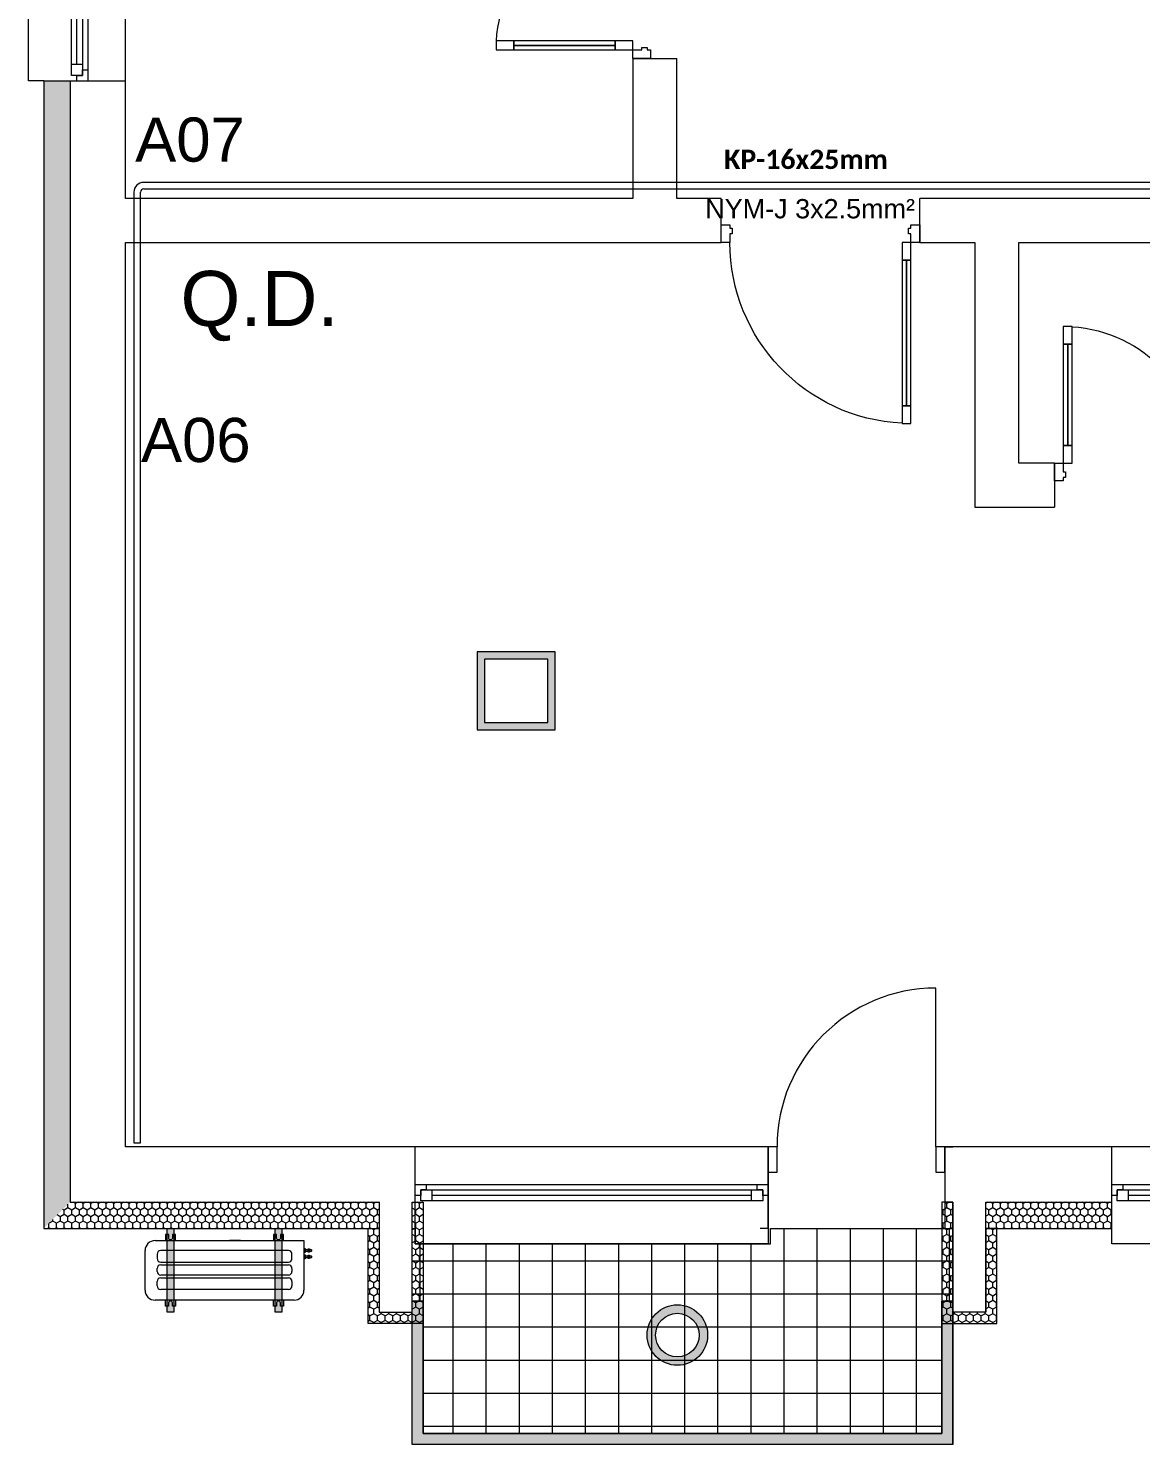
# Model space of a CAD drawing. Header units: millimetres. Extents: x 2795058 to 2855058, y -67651 to -26651.
# Drawn here: x 2803878 to 2808920, y -56559 to -50137 of the extents above; entities that cross this region are included whole.
import ezdxf

# ---------------------------------------------------------------- set-up
doc = ezdxf.new("R2010")
doc.units = ezdxf.units.MM
doc.header["$MEASUREMENT"] = 0
for name, color, linetype, lineweight in [('00E-Ndriqimi elektrike_Pen_No__60', 230, 'Continuous', 0), ('0_Pen_No__80', 3, 'Continuous', 0), ('Annotation - Text_Pen_No__82_Pen_No__7', 7, 'Continuous', 0), ('Exterior walls_Pen_No__60', 230, 'Continuous', 0), ('Structural - Bearing_Pen_No__19', 255, 'Continuous', 0), ('Structural - Bearing_Pen_No__6', 5, 'Continuous', 0), ('Structural - Bearing_Pen_No__82_Pen_No__80', 3, 'Continuous', 0)]:
    doc.layers.add(name, color=color, linetype=linetype, lineweight=lineweight)
doc.layers.add('0_muret e jashtme', color=7, linetype='Continuous')
doc.layers.add('Exterior walls', color=7, linetype='Continuous')
for name, color, linetype, lineweight, true_color in [('0_muret e jashtme_Pen_No__82', 7, 'Continuous', 0, 0xaaaaaa), ('ARCHICAD Doors_Pen_No__82', 7, 'Continuous', 0, 0xaaaaaa), ('ARCHICAD Windows_Pen_No__82', 7, 'Continuous', 0, 0xaaaaaa), ('Exterior walls_Pen_No__119_Pen_No__163', 7, 'Continuous', 0, 0xe8e8e8), ('Exterior walls_Pen_No__119_Pen_No__204', 7, 'Continuous', 0, 0xe8e8e8), ('Exterior walls_Pen_No__1_Pen_No__61', 7, 'Continuous', 0, 0x6a6a6a), ('Structural - Bearing_Pen_No__82', 7, 'Continuous', 0, 0xaaaaaa), ('Text blocks_Pen_No__82', 7, 'Continuous', 0, 0xaaaaaa)]:
    doc.layers.add(name, color=color, linetype=linetype, lineweight=lineweight, true_color=true_color)
doc.styles.add('GENERATED_STYLE_1', font='')
doc.styles.add('GENERATED_STYLE_2', font='')
doc.styles.get('GENERATED_STYLE_1').set_extended_font_data('Calibri', bold=True)
doc.styles.get('GENERATED_STYLE_2').set_extended_font_data('Arial')
pattern_1 = [(90, (2247653.822, -76424.967), (-34.6410162, 0), [20, -40]), (90, (2247636.502, -76394.967), (-34.6410162, 0), [20, -40]), (150, (2247653.822, -76404.967), (17.320508, 30), [20, -40]), (150, (2247619.18, -76404.967), (17.320508, 30), [20, -40]), (210, (2247653.822, -76424.967), (-17.320508, 30), [20, -40]), (210, (2247619.18, -76424.967), (-17.320508, 30), [20, -40])]

# ---------------------------------------------------------------- blocks, each defined once
blk = doc.blocks.new('Window 22')
at = {"layer": 'ARCHICAD Windows_Pen_No__82', "color": 253, "linetype": 'Continuous', "lineweight": 0, "true_color": 0xaaaaaa}
for p, q in [((-400, 150), (-400, 220)), ((-400, 220), (400, 220)), ((400, 220), (400, 150)), ((-400, 150), (-400, 30)), ((400, 150), (400, 30)), ((-400, 30), (-400, 0)), ((-400, 0), (-375, 0)), ((-400, 0), (-400, -50)), ((-400, 0), (-400, -50)), ((-375, 25), (-325, 25)), ((-375, -25), (-375, 25)), ((-375, 0), (-375, -25)), ((-325, 25), (325, 25)), ((-325, 25), (-325, -25)), ((-325, 25), (325, 25)), ((-325, 0), (325, 0)), ((325, -25), (325, 25)), ((325, 25), (375, 25)), ((375, 25), (375, -25)), ((375, -25), (375, 0)), ((375, 0), (400, 0)), ((400, 30), (400, 0)), ((400, 0), (400, -50)), ((400, 0), (400, -50)), ((-350, -50), (-400, -50)), ((-400, -50), (-400, -220)), ((-375, -25), (-350, -25)), ((-325, -25), (-375, -25)), ((-350, -25), (-350, -50)), ((350, -50), (-350, -50)), ((325, -25), (-325, -25)), ((375, -25), (325, -25)), ((350, -50), (350, -25)), ((350, -25), (375, -25)), ((400, -50), (350, -50)), ((400, -50), (400, -220)), ((-400, -220), (400, -220))]:
    blk.add_line(p, q, dxfattribs=at)
blk = doc.blocks.new('Wall_1', base_point=(2804318.2, -45158.5))
at = {"layer": '0_muret e jashtme_Pen_No__82', "linetype": 'Continuous', "lineweight": 0, "true_color": 0xaaaaaa}
h = blk.add_hatch(dxfattribs=at)
h.set_pattern_fill('Styrofoam_SM_Insulation', color=253, style=0, pattern_type=2)
h.set_pattern_definition(pattern_1)
h.paths.add_polyline_path([(2803948.2, -55578.5), (2804068.2, -55458.5), (2804068.2, -50375.3), (2803948.2, -50375.3)])
at = {"layer": '0_muret e jashtme_Pen_No__82', "color": 253, "linetype": 'Continuous', "lineweight": 0, "true_color": 0xaaaaaa}
for p, q in [((2803948.2, -50375.3), (2804068.2, -50375.3)), ((2804068.2, -50375.3), (2804068.2, -55458.5)), ((2804068.2, -50375.3), (2804098.2, -50375.3)), ((2804098.2, -50375.3), (2804148.2, -50375.3)), ((2804148.2, -50375.3), (2804318.2, -50375.3))]:
    blk.add_line(p, q, dxfattribs=at)
at = {"layer": '0_muret e jashtme_Pen_No__82', "color": 253, "linetype": 'Continuous', "lineweight": 0, "true_color": 0xaaaaaa, "flags": 128}
for points in [[(2803948.2, -50375.3), (2803948.2, -55578.5)], [(2804318.2, -50908.5), (2804318.2, -50375.3)], [(2804318.2, -55208.5), (2804318.2, -51108.5)]]:
    blk.add_lwpolyline(points, dxfattribs=at)
at = {"layer": 'ARCHICAD Windows_Pen_No__82', "color": 253, "linetype": 'Continuous', "lineweight": 0, "true_color": 0xaaaaaa, "zscale": 1000, "rotation": 90}
blk.add_blockref('Window 22', (2804098.2, -49975.3), dxfattribs=at)
blk = doc.blocks.new('Window 22_2')
at = {"layer": 'ARCHICAD Windows_Pen_No__82', "color": 253, "linetype": 'Continuous', "lineweight": 0, "true_color": 0xaaaaaa}
for p, q in [((-800, 150), (-800, 220)), ((-800, 220), (800, 220)), ((800, 220), (800, 150)), ((-800, 150), (-800, 30)), ((800, 150), (800, 30)), ((-800, 30), (-800, 0)), ((-800, 0), (-775, 0)), ((-800, 0), (-800, -50)), ((-800, 0), (-800, -50)), ((-775, 25), (-725, 25)), ((-775, -25), (-775, 25)), ((-775, 0), (-775, -25)), ((-725, 25), (725, 25)), ((-725, 25), (-725, -25)), ((-725, 25), (725, 25)), ((-725, 0), (725, 0)), ((725, -25), (725, 25)), ((725, 25), (775, 25)), ((775, 25), (775, -25)), ((775, -25), (775, 0)), ((775, 0), (800, 0)), ((800, 30), (800, 0)), ((800, 0), (800, -50)), ((800, 0), (800, -50)), ((-750, -50), (-800, -50)), ((-800, -50), (-800, -220)), ((-775, -25), (-750, -25)), ((-725, -25), (-775, -25)), ((-750, -25), (-750, -50)), ((750, -50), (-750, -50)), ((725, -25), (-725, -25)), ((775, -25), (725, -25)), ((750, -50), (750, -25)), ((750, -25), (775, -25)), ((800, -50), (750, -50)), ((800, -50), (800, -220)), ((-800, -220), (800, -220))]:
    blk.add_line(p, q, dxfattribs=at)
blk = doc.blocks.new('Door 22')
at = {"layer": 'ARCHICAD Doors_Pen_No__82', "color": 253, "linetype": 'Continuous', "lineweight": 0, "true_color": 0xaaaaaa}
for p, q in [((360, 0), (360, 720)), ((-400, 0), (-437, 0)), ((-400, 0), (-437, 0)), ((-360, 0), (-400, 0)), ((-400, 0), (-400, -115)), ((-400, 0), (-400, -115)), ((-400, 0), (-400, -115)), ((-360, -115), (-360, 0)), ((400, 0), (360, 0)), ((360, 0), (360, -115)), ((400, -115), (400, 0)), ((400, 0), (400, -115)), ((400, 0), (400, -115)), ((400, 0), (437, 0)), ((400, 0), (437, 0)), ((-400, -115), (-360, -115)), ((-400, -115), (-400, -250)), ((-400, -115), (-400, -250)), ((360, -115), (400, -115)), ((400, -115), (400, -250)), ((400, -115), (400, -250)), ((-400, -250), (-400, -370)), ((-400, -250), (-400, -370)), ((400, -250), (400, -370)), ((400, -250), (400, -370)), ((-400, -370), (-437, -370)), ((-400, -370), (-437, -370)), ((400, -370), (437, -370)), ((400, -370), (437, -370))]:
    blk.add_line(p, q, dxfattribs=at)
blk.add_arc((360, 0), 720, 90, 180, dxfattribs=at)
blk = doc.blocks.new('Wall_3', base_point=(2804318.2, -55208.5))
at = {"layer": '0_muret e jashtme_Pen_No__82', "linetype": 'Continuous', "lineweight": 0, "true_color": 0xaaaaaa}
h = blk.add_hatch(dxfattribs=at)
h.set_pattern_fill('Styrofoam_SM_Insulation', color=253, style=0, pattern_type=2)
h.set_pattern_definition(pattern_1)
h.paths.add_polyline_path([(2805468.2, -55458.5), (2804068.2, -55458.5), (2803948.2, -55578.5), (2805468.2, -55578.5)])
h = blk.add_hatch(dxfattribs=at)
h.set_pattern_fill('Styrofoam_SM_Insulation', color=253, style=0, pattern_type=2)
h.set_pattern_definition(pattern_1)
h.paths.add_polyline_path([(2805618.2, -55458.5), (2805618.2, -55578.5), (2805631.6, -55578.5), (2805631.6, -55458.5)])
h = blk.add_hatch(dxfattribs=at)
h.set_pattern_fill('Styrofoam_SM_Insulation', color=253, style=0, pattern_type=2)
h.set_pattern_definition(pattern_1)
h.paths.add_polyline_path([(2808031.6, -55578.5), (2808068.2, -55578.5), (2808068.2, -55458.5), (2808031.6, -55458.5)])
h = blk.add_hatch(dxfattribs=at)
h.set_pattern_fill('Styrofoam_SM_Insulation', color=253, style=0, pattern_type=2)
h.set_pattern_definition(pattern_1)
h.paths.add_polyline_path([(2808788.4, -55458.5), (2808218.2, -55458.5), (2808218.2, -55578.5), (2808788.4, -55578.5)])
h = blk.add_hatch(dxfattribs=at)
h.set_pattern_fill('Styrofoam_SM_Insulation', color=253, style=0, pattern_type=2)
h.set_pattern_definition(pattern_1)
h.paths.add_polyline_path([(2810618.2, -55458.5), (2809588.4, -55458.5), (2809588.4, -55578.5), (2810738.2, -55578.5)])
at = {"layer": '0_muret e jashtme_Pen_No__82', "color": 253, "linetype": 'Continuous', "lineweight": 0, "true_color": 0xaaaaaa}
for p, q in [((2805631.6, -55378.5), (2805631.6, -55208.5)), ((2808031.6, -55208.5), (2808068.6, -55208.5)), ((2808031.6, -55208.5), (2808031.6, -55323.5)), ((2808788.4, -55378.5), (2808788.4, -55208.5)), ((2809588.4, -55378.5), (2809588.4, -55208.5)), ((2808031.6, -55323.5), (2808031.6, -55458.5)), ((2805631.6, -55428.5), (2805631.6, -55378.5)), ((2808788.4, -55428.5), (2808788.4, -55378.5)), ((2809588.4, -55428.5), (2809588.4, -55378.5)), ((2804068.2, -55458.5), (2805468.2, -55458.5)), ((2805468.2, -55458.5), (2805468.2, -55578.5)), ((2805618.2, -55578.5), (2805618.2, -55458.5)), ((2805618.2, -55458.5), (2805631.6, -55458.5)), ((2805631.6, -55458.5), (2805631.6, -55428.5)), ((2805631.6, -55578.5), (2805631.6, -55458.5)), ((2808031.6, -55458.5), (2808068.2, -55458.5)), ((2808031.6, -55458.5), (2808031.6, -55578.5)), ((2808068.2, -55458.5), (2808068.2, -55578.5)), ((2808218.2, -55578.5), (2808218.2, -55458.5)), ((2808218.2, -55458.5), (2808788.4, -55458.5)), ((2808788.4, -55458.5), (2808788.4, -55428.5)), ((2808788.4, -55578.5), (2808788.4, -55458.5)), ((2809588.4, -55458.5), (2809588.4, -55428.5)), ((2809588.4, -55458.5), (2810618.2, -55458.5)), ((2809588.4, -55578.5), (2809588.4, -55458.5)), ((2808031.6, -55578.5), (2808068.6, -55578.5))]:
    blk.add_line(p, q, dxfattribs=at)
at = {"layer": '0_muret e jashtme_Pen_No__82', "color": 253, "linetype": 'Continuous', "lineweight": 0, "true_color": 0xaaaaaa, "flags": 128}
for points in [[(2805631.6, -55208.5), (2804318.2, -55208.5)], [(2808788.4, -55208.5), (2808031.6, -55208.5)], [(2810368.2, -55208.5), (2809588.4, -55208.5)], [(2803948.2, -55578.5), (2805468.2, -55578.5)], [(2805618.2, -55578.5), (2805631.6, -55578.5)], [(2808031.6, -55578.5), (2808068.2, -55578.5)], [(2808218.2, -55578.5), (2808788.4, -55578.5)], [(2809588.4, -55578.5), (2810738.2, -55578.5)]]:
    blk.add_lwpolyline(points, dxfattribs=at)
at = {"layer": 'ARCHICAD Doors_Pen_No__82', "color": 253, "linetype": 'Continuous', "lineweight": 0, "true_color": 0xaaaaaa, "zscale": 1000}
blk.add_blockref('Door 22', (2807631.6, -55208.5), dxfattribs=at)
at = {"layer": 'ARCHICAD Windows_Pen_No__82', "color": 253, "linetype": 'Continuous', "lineweight": 0, "true_color": 0xaaaaaa, "zscale": 1000, "rotation": 180}
for name, p in [('Window 22_2', (2806431.6, -55428.5)), ('Window 22', (2809188.4, -55428.5))]:
    blk.add_blockref(name, p, dxfattribs=at)
blk = doc.blocks.new('Storefront 22_3')
at = {"layer": 'ARCHICAD Doors_Pen_No__82', "color": 253, "linetype": 'Continuous', "lineweight": 0, "true_color": 0xaaaaaa}
for p, q in [((370, 740), (370, 820)), ((370, 820), (410, 820)), ((410, 820), (410, 740)), ((370, 740), (390, 740)), ((370, 80), (370, 740)), ((410, 740), (370, 740)), ((390, 740), (410, 740)), ((390, 80), (390, 740)), ((390, 740), (390, 80)), ((390, 740), (390, 80)), ((410, 740), (410, 80)), ((390, 80), (370, 80)), ((370, 0), (370, 80)), ((370, 80), (410, 80)), ((410, 80), (390, 80)), ((410, 80), (410, 0)), ((-450, 0), (-450, -80)), ((-410, 0), (-450, 0)), ((-450, 0), (-450, -80)), ((-450, 0), (-450, -80)), ((-410, -40), (-410, 0)), ((410, 0), (370, 0)), ((410, 0), (410, -40)), ((450, 0), (410, 0)), ((450, -80), (450, 0)), ((450, 0), (450, -80)), ((450, 0), (450, -80)), ((-400, -40), (-410, -40)), ((-400, -65.4), (-400, -40)), ((410, -40), (400, -40)), ((400, -40), (400, -65.4)), ((-450, -80), (-410, -80)), ((-450, -80), (-450, -200)), ((-410, -80), (-410, -65.4)), ((-410, -65.4), (-400, -65.4)), ((400, -65.4), (410, -65.4)), ((410, -65.4), (410, -80)), ((410, -80), (450, -80)), ((450, -80), (450, -200))]:
    blk.add_line(p, q, dxfattribs=at)
blk.add_arc((410, 0), 820, 92.79603, 180, dxfattribs=at)
blk = doc.blocks.new('Wall_43', base_point=(2804318.2, -51108.5))
at = {"layer": '0_muret e jashtme_Pen_No__82', "color": 253, "linetype": 'Continuous', "lineweight": 0, "true_color": 0xaaaaaa}
for p, q in [((2807018.2, -51028.5), (2807018.2, -50908.5)), ((2807918.2, -51028.5), (2807918.2, -50908.5)), ((2807018.2, -51108.5), (2807018.2, -51028.5)), ((2807918.2, -51108.5), (2807918.2, -51028.5))]:
    blk.add_line(p, q, dxfattribs=at)
at = {"layer": '0_muret e jashtme_Pen_No__82', "color": 253, "linetype": 'Continuous', "lineweight": 0, "true_color": 0xaaaaaa, "flags": 128}
for points in [[(2806618.2, -50908.5), (2804318.2, -50908.5)], [(2807018.2, -50908.5), (2806818.2, -50908.5)], [(2810368.2, -50908.5), (2807918.2, -50908.5)], [(2804318.2, -51108.5), (2807018.2, -51108.5)], [(2807918.2, -51108.5), (2808168.2, -51108.5)], [(2808368.2, -51108.5), (2810368.2, -51108.5)]]:
    blk.add_lwpolyline(points, dxfattribs=at)
at = {"layer": 'ARCHICAD Doors_Pen_No__82', "color": 253, "linetype": 'Continuous', "lineweight": 0, "true_color": 0xaaaaaa, "xscale": -1, "zscale": 1000, "rotation": 180}
blk.add_blockref('Storefront 22_3', (2807468.2, -51108.5), dxfattribs=at)
blk = doc.blocks.new('Storefront 22_4')
at = {"layer": 'ARCHICAD Doors_Pen_No__82', "color": 253, "linetype": 'Continuous', "lineweight": 0, "true_color": 0xaaaaaa}
for p, q in [((270, 540), (270, 620)), ((270, 620), (310, 620)), ((310, 620), (310, 540)), ((270, 540), (290, 540)), ((270, 80), (270, 540)), ((310, 540), (270, 540)), ((290, 540), (310, 540)), ((290, 80), (290, 540)), ((290, 540), (290, 80)), ((290, 540), (290, 80)), ((310, 540), (310, 80)), ((290, 80), (270, 80)), ((270, 0), (270, 80)), ((270, 80), (310, 80)), ((310, 80), (290, 80)), ((310, 80), (310, 0)), ((-350, 0), (-350, -80)), ((-310, 0), (-350, 0)), ((-350, 0), (-350, -80)), ((-350, 0), (-350, -80)), ((-310, -40), (-310, 0)), ((310, 0), (270, 0)), ((310, 0), (310, -40)), ((350, 0), (310, 0)), ((350, -80), (350, 0)), ((350, 0), (350, -80)), ((350, 0), (350, -80)), ((-300, -40), (-310, -40)), ((-300, -65.4), (-300, -40)), ((310, -40), (300, -40)), ((300, -40), (300, -65.4)), ((-350, -80), (-310, -80)), ((-350, -80), (-350, -200)), ((-310, -80), (-310, -65.4)), ((-310, -65.4), (-300, -65.4)), ((300, -65.4), (310, -65.4)), ((310, -65.4), (310, -80)), ((310, -80), (350, -80)), ((350, -80), (350, -200))]:
    blk.add_line(p, q, dxfattribs=at)
blk.add_arc((310, 0), 620, 93.69907, 180, dxfattribs=at)
blk = doc.blocks.new('Wall_45', base_point=(2806618.2, -51108.5))
at = {"layer": '0_muret e jashtme_Pen_No__82', "color": 253, "linetype": 'Continuous', "lineweight": 0, "true_color": 0xaaaaaa}
for p, q in [((2806618.2, -49574.3), (2806698.2, -49574.3)), ((2806698.2, -49574.3), (2806818.2, -49574.3)), ((2806618.2, -50274.3), (2806698.2, -50274.3)), ((2806698.2, -50274.3), (2806818.2, -50274.3))]:
    blk.add_line(p, q, dxfattribs=at)
at = {"layer": '0_muret e jashtme_Pen_No__82', "color": 253, "linetype": 'Continuous', "lineweight": 0, "true_color": 0xaaaaaa, "flags": 128}
for points in [[(2806618.2, -48958.5), (2806618.2, -49574.3)], [(2806818.2, -49574.3), (2806818.2, -48958.5)], [(2806618.2, -50274.3), (2806618.2, -50908.5)], [(2806818.2, -50908.5), (2806818.2, -50274.3)]]:
    blk.add_lwpolyline(points, dxfattribs=at)
at = {"layer": 'ARCHICAD Doors_Pen_No__82', "color": 253, "linetype": 'Continuous', "lineweight": 0, "true_color": 0xaaaaaa, "xscale": -1, "zscale": 1000, "rotation": 90}
blk.add_blockref('Storefront 22_4', (2806618.2, -49924.3), dxfattribs=at)
blk = doc.blocks.new('Wall_48', base_point=(2808368.2, -51108.5))
at = {"layer": '0_muret e jashtme_Pen_No__82', "color": 253, "linetype": 'Continuous', "lineweight": 0, "true_color": 0xaaaaaa, "flags": 128}
for points in [[(2808168.2, -51108.5), (2808168.2, -52308.5)], [(2808368.2, -52108.5), (2808368.2, -51108.5)]]:
    blk.add_lwpolyline(points, dxfattribs=at)
blk = doc.blocks.new('Wall_49', base_point=(2808368.2, -52108.5))
at = {"layer": '0_muret e jashtme_Pen_No__82', "color": 253, "linetype": 'Continuous', "lineweight": 0, "true_color": 0xaaaaaa}
for p, q in [((2808529.1, -52108.5), (2808529.1, -52188.5)), ((2809229.1, -52108.5), (2809229.1, -52188.5)), ((2808529.1, -52188.5), (2808529.1, -52308.5)), ((2809229.1, -52188.5), (2809229.1, -52308.5))]:
    blk.add_line(p, q, dxfattribs=at)
at = {"layer": '0_muret e jashtme_Pen_No__82', "color": 253, "linetype": 'Continuous', "lineweight": 0, "true_color": 0xaaaaaa, "flags": 128}
for points in [[(2808529.1, -52108.5), (2808368.2, -52108.5)], [(2810368.2, -52108.5), (2809229.1, -52108.5)], [(2808168.2, -52308.5), (2808529.1, -52308.5)], [(2809229.1, -52308.5), (2810368.2, -52308.5)]]:
    blk.add_lwpolyline(points, dxfattribs=at)
at = {"layer": 'ARCHICAD Doors_Pen_No__82', "color": 253, "linetype": 'Continuous', "lineweight": 0, "true_color": 0xaaaaaa, "xscale": -1, "zscale": 1000}
blk.add_blockref('Storefront 22_4', (2808879.1, -52108.5), dxfattribs=at)
blk = doc.blocks.new('Wall_60', base_point=(2808068.2, -55208.5))
at = {"layer": '0_muret e jashtme_Pen_No__82', "color": 253, "linetype": 'Continuous', "lineweight": 0, "true_color": 0xaaaaaa}
for p, q in [((2808068.2, -55458.5), (2808068.2, -55578.5)), ((2808218.2, -55578.5), (2808218.2, -55458.5))]:
    blk.add_line(p, q, dxfattribs=at)
at = {"layer": '0_muret e jashtme_Pen_No__82', "color": 253, "linetype": 'Continuous', "lineweight": 0, "true_color": 0xaaaaaa, "flags": 128}
for points in [[(2808068.2, -55578.5), (2808068.2, -55958.5)], [(2808218.2, -55958.5), (2808218.2, -55578.5)], [(2808218.2, -55958.5), (2808068.2, -55958.5)]]:
    blk.add_lwpolyline(points, dxfattribs=at)
blk = doc.blocks.new('Wall_61', base_point=(2805618.2, -55208.5))
at = {"layer": '0_muret e jashtme_Pen_No__82', "color": 253, "linetype": 'Continuous', "lineweight": 0, "true_color": 0xaaaaaa}
for p, q in [((2805468.2, -55458.5), (2805468.2, -55578.5)), ((2805618.2, -55578.5), (2805618.2, -55458.5))]:
    blk.add_line(p, q, dxfattribs=at)
at = {"layer": '0_muret e jashtme_Pen_No__82', "color": 253, "linetype": 'Continuous', "lineweight": 0, "true_color": 0xaaaaaa, "flags": 128}
for points in [[(2805468.2, -55578.5), (2805468.2, -55958.5)], [(2805618.2, -55958.5), (2805618.2, -55578.5)], [(2805468.2, -55958.5), (2805618.2, -55958.5)]]:
    blk.add_lwpolyline(points, dxfattribs=at)
blk = doc.blocks.new('Wall_68', base_point=(2810368.2, -50850.5))
at = {"layer": 'Exterior walls_Pen_No__60', "color": 230, "linetype": 'Continuous', "lineweight": 0, "flags": 128}
for points in [[(2810368.2, -50835.5), (2804401.2, -50835.5)], [(2810368.2, -50865.5), (2810368.2, -50835.5)], [(2804401.2, -50865.5), (2810368.2, -50865.5)]]:
    blk.add_lwpolyline(points, dxfattribs=at)
blk = doc.blocks.new('Wall_69', base_point=(2804371.2, -50880.5))
at = {"layer": 'Exterior walls_Pen_No__60', "color": 230, "linetype": 'Continuous', "lineweight": 0, "flags": 128}
for points in [[(2804356.2, -50880.5), (2804356.2, -55189.5)], [(2804386.2, -55189.5), (2804386.2, -50880.5)], [(2804356.2, -55189.5), (2804386.2, -55189.5)]]:
    blk.add_lwpolyline(points, dxfattribs=at)
blk = doc.blocks.new('Wall_70', base_point=(2804371.2, -54308.5))
at = {"layer": 'Exterior walls_Pen_No__60', "color": 230, "linetype": 'Continuous', "lineweight": 0, "flags": 128}
for points in [[(2804356.2, -54308.5), (2804356.2, -55173.2)], [(2804386.2, -55173.2), (2804386.2, -54308.5)]]:
    blk.add_lwpolyline(points, dxfattribs=at)
blk = doc.blocks.new('Wall_71', base_point=(2804401.2, -50850.5))
at = {"layer": 'Exterior walls_Pen_No__60', "color": 230, "linetype": 'Continuous', "lineweight": 0}
for radius in [45, 15]:
    blk.add_arc((2804401.2, -50880.5), radius, 90, 180, dxfattribs=at)

msp = doc.modelspace()

# ---------------------------------------------------------------- hatches: boundary and pattern name
at = {"layer": '00E-Ndriqimi elektrike_Pen_No__60', "linetype": 'Continuous', "lineweight": 0}
h = msp.add_hatch(color=230, dxfattribs=at)
h.paths.add_polyline_path([(2806682.8, -56061.6, 1.000002), (2806957, -56061.6, 1)])
h.paths.add_polyline_path([(2806721.2, -56061.6, -1.000002), (2806918.6, -56061.6, -1)], flags=0)
at = {"layer": '0_muret e jashtme_Pen_No__82', "linetype": 'Continuous', "lineweight": 0, "true_color": 0xaaaaaa}
h = msp.add_hatch(dxfattribs=at)
h.set_pattern_fill('Styrofoam_SM_Insulation', color=253, style=0, pattern_type=2)
h.set_pattern_definition(pattern_1)
h.paths.add_polyline_path([(2805468.2, -55578.5), (2805468.2, -55958.5), (2805618.2, -55958.5), (2805618.2, -55458.5), (2805668.2, -55458.5), (2805668.2, -56008.5), (2805418.2, -56008.5), (2805418.2, -55578.5)])
h = msp.add_hatch(dxfattribs=at)
h.set_pattern_fill('Styrofoam_SM_Insulation', color=253, style=0, pattern_type=2)
h.set_pattern_definition(pattern_1)
h.paths.add_polyline_path([(2808218.2, -55578.5), (2808218.2, -55958.5), (2808068.2, -55958.5), (2808068.2, -55458.5), (2808018.2, -55458.5), (2808018.2, -56008.5), (2808268.2, -56008.5), (2808268.2, -55578.5)])
at = {"layer": 'Exterior walls_Pen_No__119_Pen_No__163', "linetype": 'Continuous', "lineweight": 0, "true_color": 0xe8e8e8}
msp.add_hatch(color=254, dxfattribs=at).paths.add_polyline_path([(2804537.9, -55578.5), (2804507.3, -55578.5), (2804507.3, -55958.5), (2804537.9, -55958.5)])
at = {"layer": 'Exterior walls_Pen_No__119_Pen_No__204', "linetype": 'Continuous', "lineweight": 0, "true_color": 0xe8e8e8}
msp.add_hatch(color=254, dxfattribs=at).paths.add_polyline_path([(2805027.3, -55578.5), (2804996.7, -55578.5), (2804996.8, -55958.5), (2805027.3, -55958.5)])
at = {"layer": 'Structural - Bearing_Pen_No__19', "linetype": 'Continuous', "lineweight": 0}
h = msp.add_hatch(dxfattribs=at)
h.set_pattern_fill('Grid_15x15', color=255, style=0, pattern_type=2)
h.set_pattern_definition([(0, (2247653.82, -76424.97), (0, 150), []), (90, (2247653.82, -76424.97), (-150, 0), [])])
h.paths.add_polyline_path([(2808018.2, -55908.5), (2808018.2, -56508.5), (2805668.2, -56508.5), (2805668.2, -55908.5), (2805618.2, -55908.5), (2805618.2, -55578.5), (2805631.6, -55578.5), (2805631.6, -55648.5), (2807241.3, -55648.5), (2807241.3, -55578.5), (2808068.2, -55578.5), (2808068.2, -56558.5), (2808067.8, -56558.5), (2808067.8, -55908.5)])
msp.add_hatch(color=255, dxfattribs=at).paths.add_polyline_path([(2805618.2, -56558.5), (2805618.2, -55908.5), (2805668.2, -55908.5), (2805668.2, -56508.5), (2808018.2, -56508.5), (2808018.2, -55908.5), (2808067.8, -55908.5), (2808067.8, -56558.5)])
at = {"layer": 'Structural - Bearing_Pen_No__6', "linetype": 'Continuous', "lineweight": 0}
h = msp.add_hatch(color=5, dxfattribs=at)
h.paths.add_polyline_path([(2806266.4, -52964), (2805912.4, -52964), (2805912.4, -53318), (2806266.4, -53318)])
h.paths.add_polyline_path([(2805945.6, -53284.8), (2806233.2, -53284.8), (2806233.2, -52997.2), (2805945.6, -52997.2)], flags=0)

# ---------------------------------------------------------------- linework, layer by layer
at = {"layer": '00E-Ndriqimi elektrike_Pen_No__60', "color": 230, "linetype": 'Continuous', "lineweight": 0}
for radius in [137.1, 98.7]:
    msp.add_circle((2806819.9, -56061.6), radius, dxfattribs=at)
at = {"layer": '0_muret e jashtme_Pen_No__82', "color": 253, "linetype": 'Continuous', "lineweight": 0, "true_color": 0xaaaaaa, "flags": 128}
for points in [[(2805468.2, -55578.5), (2805468.2, -55958.5), (2805618.2, -55958.5), (2805618.2, -55458.5), (2805668.2, -55458.5), (2805668.2, -56008.5), (2805418.2, -56008.5), (2805418.2, -55578.5)], [(2808218.2, -55578.5), (2808218.2, -55958.5), (2808068.2, -55958.5), (2808068.2, -55458.5), (2808018.2, -55458.5), (2808018.2, -56008.5), (2808268.2, -56008.5), (2808268.2, -55578.5)]]:
    msp.add_lwpolyline(points, close=True, dxfattribs=at)
at = {"layer": '0_Pen_No__80', "color": 3, "linetype": 'Continuous', "lineweight": 0}
for p, q in [((2804452.3, -55633.5), (2805127.3, -55633.5)), ((2805127.3, -55633.5), (2805127.3, -55858.5)), ((2804407.3, -55858.5), (2804407.3, -55678.5)), ((2804461.7, -55694.8), (2804461.7, -55714.3)), ((2805056.7, -55678.5), (2804478, -55678.5)), ((2804478, -55730.7), (2805056.7, -55730.7)), ((2805073, -55714.3), (2805073, -55694.8)), ((2804461.7, -55773.1), (2804461.7, -55760)), ((2804478, -55743.7), (2805056.7, -55743.7)), ((2805056.7, -55789.4), (2804478, -55789.4)), ((2805073, -55760), (2805073, -55773.1)), ((2804461.7, -55838.3), (2804461.7, -55818.7)), ((2804478, -55802.4), (2805056.7, -55802.4)), ((2805056.7, -55854.6), (2804478, -55854.6)), ((2805073, -55818.7), (2805073, -55838.3)), ((2805082.3, -55903.5), (2804452.3, -55903.5))]:
    msp.add_line(p, q, dxfattribs=at)
for points in [[(2804545.3, -55633.5), (2804545.3, -55606.4), (2804531, -55606.4), (2804531, -55621.7, -1), (2804514.3, -55621.7), (2804514.3, -55606.4), (2804500, -55606.4), (2804500, -55633.5)], [(2805034.7, -55633.5), (2805034.7, -55606.4), (2805020.4, -55606.4), (2805020.4, -55621.7, -1), (2805003.7, -55621.7), (2805003.7, -55606.4), (2804989.4, -55606.4), (2804989.4, -55633.5)], [(2805127.3, -55668.5), (2805130.8, -55668.5, -0.414214), (2805133.7, -55671.4), (2805133.7, -55684.6, -0.414214), (2805130.8, -55687.5), (2805127.3, -55687.5)], [(2805127.3, -55697.5), (2805130.8, -55697.5, -0.414214), (2805133.7, -55700.4), (2805133.7, -55713.6, -0.414214), (2805130.8, -55716.5), (2805127.3, -55716.5)], [(2804545.2, -55903.5), (2804545.2, -55930.7), (2804530.9, -55930.7), (2804530.9, -55915.4, 1), (2804514.2, -55915.4), (2804514.2, -55930.7), (2804499.9, -55930.7), (2804499.9, -55903.5)], [(2805034.7, -55903.5), (2805034.7, -55930.7), (2805020.4, -55930.7), (2805020.4, -55915.4, 1), (2805003.7, -55915.4), (2805003.7, -55930.7), (2804989.4, -55930.7), (2804989.4, -55903.5)]]:
    msp.add_lwpolyline(points, format="xyb", dxfattribs=at)
for points in [[(2805145.8, -55670.1), (2805152.5, -55670.1), (2805152.5, -55685.9), (2805145.8, -55685.9)], [(2805133.7, -55673.9), (2805145.8, -55673.9), (2805145.8, -55682.2), (2805133.7, -55682.2)], [(2805133.7, -55702.9), (2805145.8, -55702.9), (2805145.8, -55711.2), (2805133.7, -55711.2)], [(2805145.8, -55699.1), (2805152.5, -55699.1), (2805152.5, -55714.9), (2805145.8, -55714.9)]]:
    msp.add_lwpolyline(points, close=True, dxfattribs=at)
for points in [[(2805152.5, -55673.1), (2805158.7, -55673.1, -0.414214), (2805161.6, -55675.9), (2805161.6, -55680.1, -0.414214), (2805158.7, -55682.9), (2805152.5, -55682.9)], [(2805152.5, -55702.1), (2805158.7, -55702.1, -0.414214), (2805161.6, -55704.9), (2805161.6, -55709.1, -0.414214), (2805158.7, -55711.9), (2805152.5, -55711.9)]]:
    msp.add_lwpolyline(points, format="xyb", close=True, dxfattribs=at)
for centre, radius, start, end in [((2804452.3, -55678.5), 45, 90, 180), ((2804478, -55694.8), 16.3, 90, 180), ((2804478, -55714.3), 16.3, 180, 270), ((2805056.7, -55694.8), 16.3, 0, 90), ((2805056.7, -55714.3), 16.3, 270, 0), ((2804478, -55760), 16.3, 90, 180), ((2804478, -55773.1), 16.3, 180, 270), ((2805056.7, -55760), 16.3, 0, 90), ((2805056.7, -55773.1), 16.3, 270, 0), ((2804452.3, -55858.5), 45, 180, 270), ((2804478, -55818.7), 16.3, 90, 180), ((2804478, -55838.3), 16.3, 180, 270), ((2805056.7, -55818.7), 16.3, 0, 90), ((2805056.7, -55838.3), 16.3, 270, 0), ((2805082.3, -55858.5), 45, 270, 0)]:
    msp.add_arc(centre, radius, start, end, dxfattribs=at)
at = {"layer": 'Exterior walls_Pen_No__1_Pen_No__61', "color": 251, "linetype": 'Continuous', "lineweight": 0, "true_color": 0x6a6a6a, "flags": 128}
for points in [[(2804537.9, -55578.5), (2804537.9, -55958.5), (2804507.3, -55958.5), (2804507.3, -55578.5)], [(2805027.3, -55578.5), (2805027.3, -55958.5), (2804996.8, -55958.5), (2804996.7, -55578.5)]]:
    msp.add_lwpolyline(points, close=True, dxfattribs=at)
at = {"layer": 'Structural - Bearing_Pen_No__6', "color": 5, "linetype": 'Continuous', "lineweight": 0, "flags": 128}
for points in [[(2806266.4, -52964), (2805912.4, -52964), (2805912.4, -53318), (2806266.4, -53318)], [(2805945.6, -53284.8), (2806233.2, -53284.8), (2806233.2, -52997.2), (2805945.6, -52997.2)]]:
    msp.add_lwpolyline(points, close=True, dxfattribs=at)
at = {"layer": 'Structural - Bearing_Pen_No__82', "color": 253, "linetype": 'Continuous', "lineweight": 0, "true_color": 0xaaaaaa, "flags": 128}
for points in [[(2808018.2, -55908.5), (2808018.2, -56508.5), (2805668.2, -56508.5), (2805668.2, -55908.5), (2805618.2, -55908.5), (2805618.2, -55578.5), (2805631.6, -55578.5), (2805631.6, -55648.5), (2807241.3, -55648.5), (2807241.3, -55578.5), (2808068.2, -55578.5), (2808068.2, -56558.5), (2808067.8, -56558.5), (2808067.8, -55908.5)], [(2805618.2, -56558.5), (2805618.2, -55908.5), (2805668.2, -55908.5), (2805668.2, -56508.5), (2808018.2, -56508.5), (2808018.2, -55908.5), (2808067.8, -55908.5), (2808067.8, -56558.5)]]:
    msp.add_lwpolyline(points, close=True, dxfattribs=at)
at = {"layer": 'Structural - Bearing_Pen_No__82_Pen_No__80', "color": 3, "linetype": 'Continuous', "lineweight": 0}
msp.add_line((2804839.8, -55633.5), (2804789.8, -55633.5), dxfattribs=at)

# ---------------------------------------------------------------- block references
at = {"layer": '0_muret e jashtme', "color": 7, "lineweight": 0}
for name, p in [('Wall_1', (2804318.2, -45158.5)), ('Wall_45', (2806618.2, -51108.5)), ('Wall_43', (2804318.2, -51108.5)), ('Wall_48', (2808368.2, -51108.5)), ('Wall_49', (2808368.2, -52108.5)), ('Wall_3', (2804318.2, -55208.5)), ('Wall_61', (2805618.2, -55208.5)), ('Wall_60', (2808068.2, -55208.5))]:
    msp.add_blockref(name, p, dxfattribs=at)
at = {"layer": 'Exterior walls', "color": 230, "lineweight": 0}
for name, p in [('Wall_71', (2804401.2, -50850.5)), ('Wall_68', (2810368.2, -50850.5)), ('Wall_69', (2804371.2, -50880.5)), ('Wall_70', (2804371.2, -54308.5))]:
    msp.add_blockref(name, p, dxfattribs=at)

# ---------------------------------------------------------------- texts
at = {"layer": 'Annotation - Text_Pen_No__82_Pen_No__7', "color": 7, "linetype": 'Continuous', "lineweight": 0, "char_height": 87.5, "attachment_point": 7}
for s, insert, style in [('\\A1;{\\pql;\\fCalibri|b1|i0|c0|p34;KP-16x25mm}', (2807031.7, -50775.9), 'GENERATED_STYLE_1'), ('\\A1;{\\pql;\\fArial|b0|i0|c0|p34;NYM-J 3x2.5mm²}', (2806946.2, -51000), 'GENERATED_STYLE_2')]:
    msp.add_mtext(s, dxfattribs=dict(at, insert=insert, style=style))
at = {"layer": 'Text blocks_Pen_No__82', "color": 253, "linetype": 'Continuous', "lineweight": 0, "true_color": 0xaaaaaa, "attachment_point": 1, "style": 'GENERATED_STYLE_2'}
for s, insert, char_height in [('\\A1;{\\pql;\\fArial|b0|i0|c0|p34;A0\\fArial|b0|i0|c0|p34;7}', (2804362.5, -50541.6), 200), ('\\A1;{\\pql;\\fArial|b0|i0|c0|p34;Q.D.}', (2804567.7, -51237), 250), ('\\A1;{\\pql;\\fArial|b0|i0|c0|p34;A0\\fArial|b0|i0|c0|p34;6}', (2804388.7, -51903.4), 200)]:
    msp.add_mtext(s, dxfattribs=dict(at, insert=insert, char_height=char_height))

doc.saveas('drawing.dxf')
